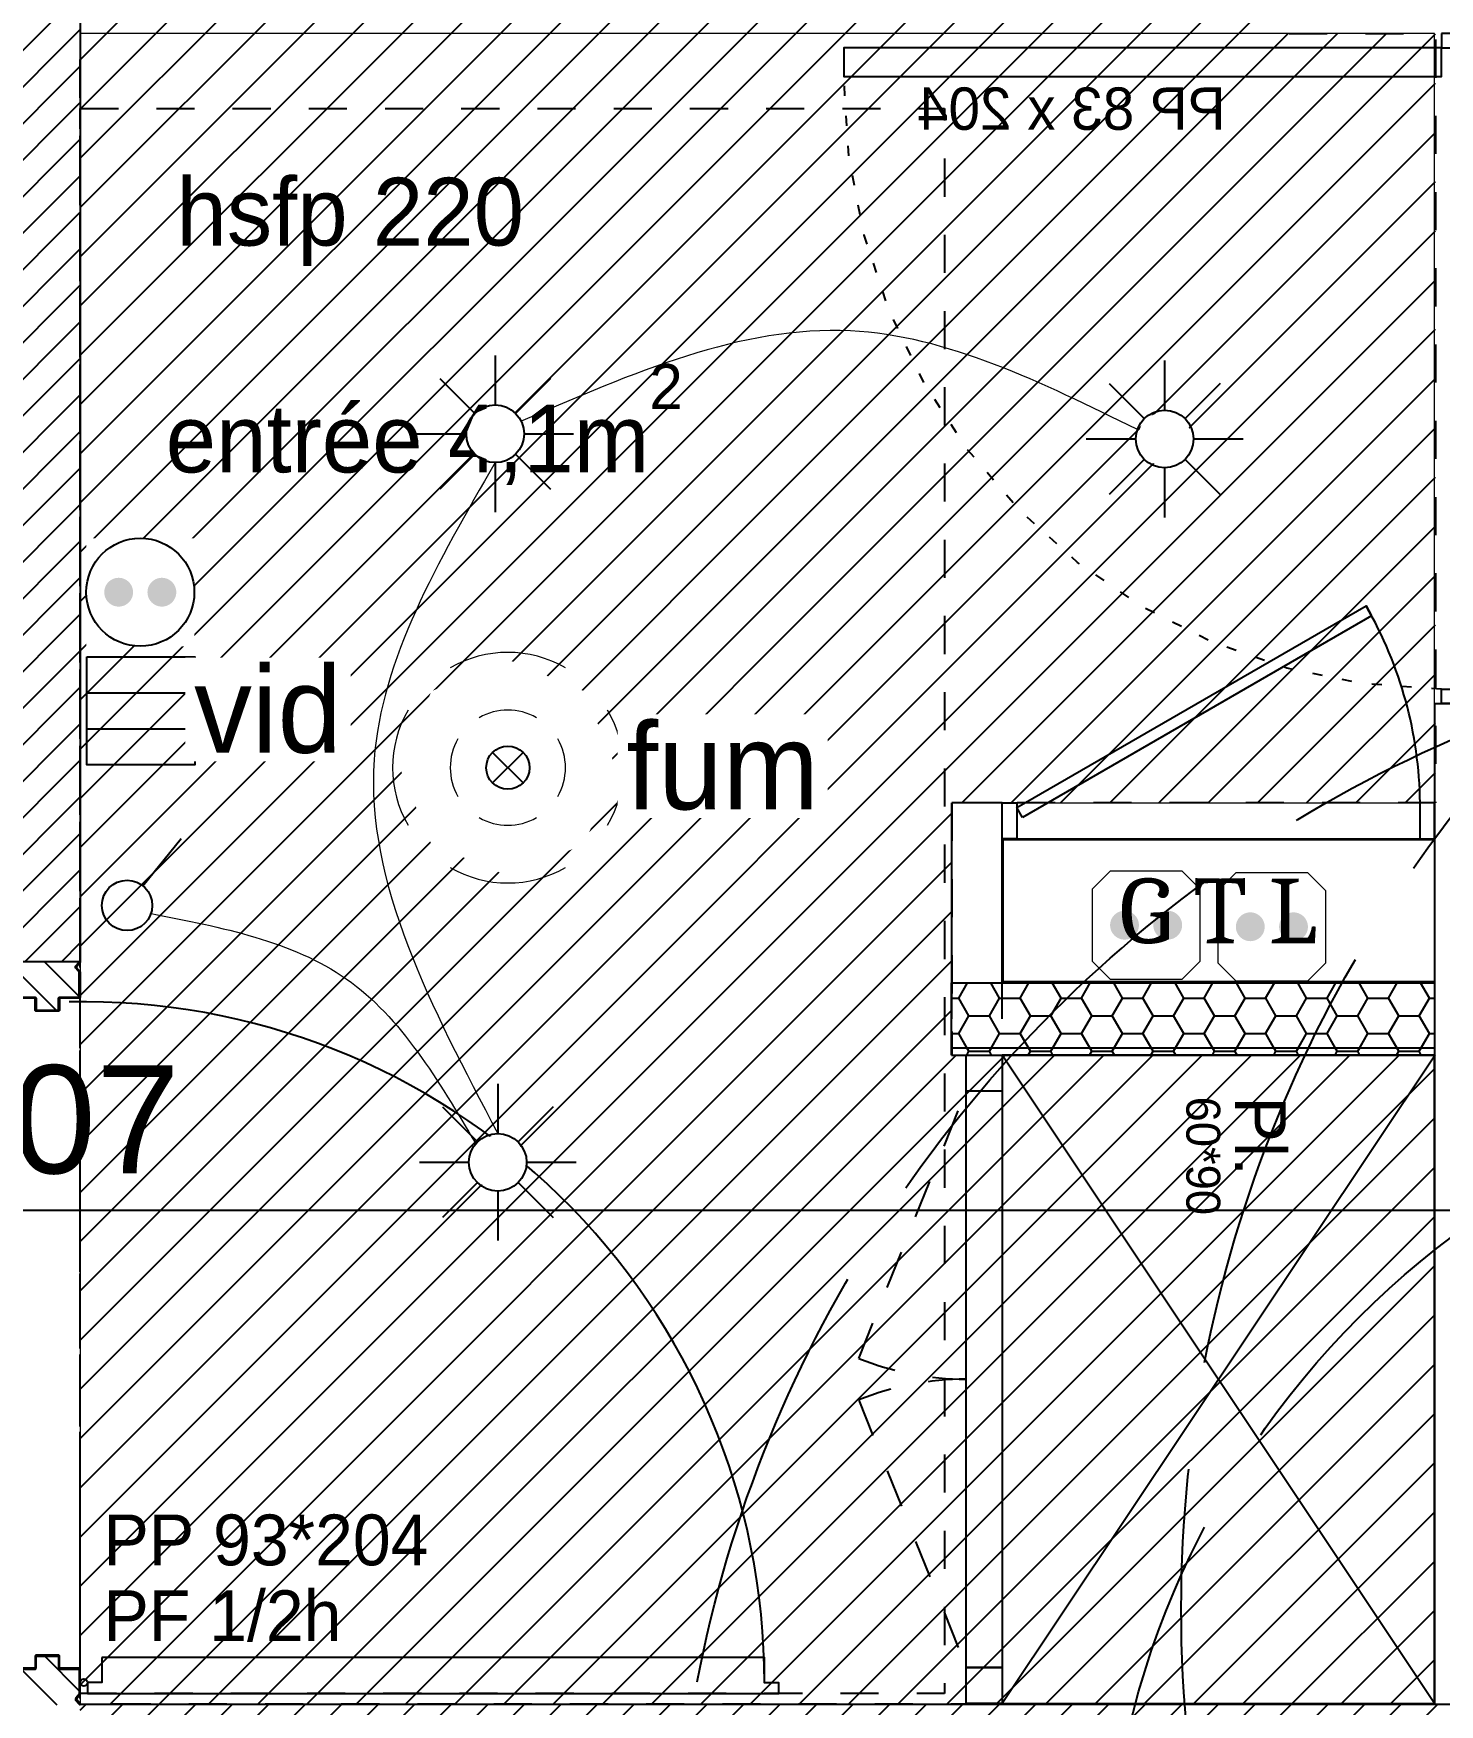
# Model space of a CAD drawing. Header units: centimetres. Extents: x -58072 to 12532, y -30603 to 6224.
# Drawn here: x 11442.9 to 11638.2, y 3265.3 to 3497.3 of the extents above; entities that cross this region are included whole.
import ezdxf
from ezdxf.enums import TextEntityAlignment as Align

# ---------------------------------------------------------------- set-up
doc = ezdxf.new("R2010")
doc.units = ezdxf.units.CM
for name, pattern in [('ACAD_ISO02W100', [15, 12, -3]), ('Style de ligne -1', [0.41664, 0.20828, -0.20836]), ('Style de ligne -13', [0.147638, 0.098425, -0.049213]), ('Style de ligne -18', [0.164042, 0.054681, -0.109361]), ('VW-01', [0.41656, 0.20828, -0.20828])]:
    doc.linetypes.add(name, pattern=pattern)
for name, color, linetype in [('B Faux plafonds', 252, 'Continuous'), ('B Faux plafonds_Hatch', 9, 'Continuous'), ('B GÈnÈral_Hatch', 252, 'Continuous'), ('B Général', 252, 'Continuous'), ('C ANNOTATIONS-prestations', 252, 'Continuous'), ('C ANNOTATIONS-texte', 252, 'Continuous'), ('D SURFACES-shab', 252, 'Continuous'), ('F REMPLISSAGE-TE', 252, 'Continuous'), ('F REMPLISSAGE-TE_Hatch', 252, 'Continuous'), ('F REMPLISSAGE-vert foncé', 252, 'Continuous'), ('prlm-MOD', 7, 'Continuous'), ('prlm-MOD-EL', 190, 'Continuous')]:
    doc.layers.add(name, color=color, linetype=linetype)
for name, color, linetype, lineweight in [('prlm-ELEC-CFA', 1, 'Continuous', 25), ('prlm-ELEC-CFO', 1, 'Continuous', 25), ('prlm-ELEC-SSI', 6, 'Continuous', 25), ('prlm-GAZ', 2, 'Continuous', 25)]:
    doc.layers.add(name, color=color, linetype=linetype, lineweight=lineweight)
doc.layers.add('prlm-ZEROPLOT', color=254, linetype='Continuous', plot=False)
doc.styles.add('Arial', font='arial.ttf', dxfattribs={"height": 12})
doc.styles.add('Eurostile', font='Eurosti.TTF')
doc.styles.add('prlm-elec-cfa', font='comic.ttf', dxfattribs={"height": 12})
doc.styles.add('prlm-elec-ssi', font='comic.ttf', dxfattribs={"height": 12})
doc.styles.add('prlm-mod', font='cambriaz.ttf', dxfattribs={"height": 18})
pattern_1 = [(45, (0, 0), (2.4253472, -2.6458333), [])]
pattern_2 = [(0, (-107.5736, -81.019), (4.2613636, 2.4602994), [2.840909, -5.6818181]), (120, (-107.5736, -81.019), (-4.2613636, 2.4602994), [2.840909, -5.6818181]), (60, (-104.7327, -76.0983), (9e-09, 4.92059883), [2.840909, -5.6818181])]

# ---------------------------------------------------------------- blocks, each defined once
blk = doc.blocks.new('B 60.PP 93_204 PF1_2h mur20')
at = {"layer": 'B GÈnÈral_Hatch', "linetype": 'Continuous'}
h = blk.add_hatch(dxfattribs=at)
h.set_pattern_fill('50_BETON', color=256, style=0, pattern_type=2)
h.set_pattern_definition(pattern_1)
edge = h.paths.add_edge_path()
edge.add_line((-51.6, -8.95), (-50.94, -8.37))
edge.add_line((-50.94, -8.37), (-50.93, -8.36))
edge.add_arc((-50.79, -8.52), 0.2, 48.9909, 131.0091, ccw=False)
edge.add_line((-50.66, -8.36), (-50.65, -8.37))
edge.add_line((-50.65, -8.37), (-50.1, -8.86))
edge.add_line((-50.1, -8.86), (-50.1, -8.86))
edge.add_arc((-50.06, -8.82), 0.05, 228.9909, 270)
edge.add_line((-50.06, -8.87), (-50.06, -8.87))
edge.add_line((-50.06, -8.87), (-46.7, -8.87))
edge.add_line((-46.7, -8.87), (-46.69, -8.87))
edge.add_arc((-46.69, -8.83), 0.0435, 270, 360)
edge.add_line((-46.65, -8.83), (-46.65, 2.7))
edge.add_arc((-46.48, 2.7), 0.174, 90, 180, ccw=False)
edge.add_line((-46.48, 2.87), (-46.45, 2.87))
edge.add_line((-46.45, 2.87), (-44.9, 2.87))
edge.add_line((-44.9, 2.87), (-44.89, 2.87))
edge.add_arc((-44.89, 2.91), 0.0435, 270, 360)
edge.add_line((-44.85, 2.91), (-44.85, 5.96))
edge.add_arc((-44.89, 5.96), 0.0435, 0, 90)
edge.add_line((-44.89, 6), (-44.9, 6))
edge.add_line((-44.9, 6), (-46.45, 6))
edge.add_line((-46.45, 6), (-46.48, 6))
edge.add_arc((-46.48, 6.17), 0.174, 180, 270, ccw=False)
edge.add_line((-46.65, 6.17), (-46.65, 8.83))
edge.add_arc((-46.69, 8.83), 0.0435, 0, 90)
edge.add_line((-46.69, 8.87), (-46.7, 8.87))
edge.add_line((-46.7, 8.87), (-50.06, 8.87))
edge.add_line((-50.06, 8.87), (-50.06, 8.87))
edge.add_arc((-50.06, 8.82), 0.05, 90, 131.0091)
edge.add_line((-50.1, 8.86), (-50.1, 8.86))
edge.add_line((-50.1, 8.86), (-50.65, 8.37))
edge.add_line((-50.65, 8.37), (-50.66, 8.37))
edge.add_arc((-50.79, 8.52), 0.2, 233.0967, 311.0091, ccw=False)
edge.add_line((-50.91, 8.36), (-50.92, 8.36))
edge.add_line((-50.92, 8.36), (-51.44, 8.81))
edge.add_line((-51.44, 8.81), (-51.44, 8.81))
edge.add_line((-51.44, 8.81), (-51.6, 8.95))
edge.add_line((-51.6, 8.95), (-51.6, -8.95))
h = blk.add_hatch(dxfattribs=at)
h.set_pattern_fill('50_BETON', color=256, style=0, pattern_type=2)
h.set_pattern_definition(pattern_1)
edge = h.paths.add_edge_path()
edge.add_line((51.6, -8.95), (50.94, -8.37))
edge.add_line((50.94, -8.37), (50.93, -8.36))
edge.add_arc((50.79, -8.52), 0.2, 48.9909, 131.0091)
edge.add_line((50.66, -8.36), (50.65, -8.37))
edge.add_line((50.65, -8.37), (50.1, -8.86))
edge.add_line((50.1, -8.86), (50.1, -8.86))
edge.add_arc((50.06, -8.82), 0.05, 270, 311.0091, ccw=False)
edge.add_line((50.06, -8.87), (50.06, -8.87))
edge.add_line((50.06, -8.87), (46.7, -8.87))
edge.add_line((46.7, -8.87), (46.69, -8.87))
edge.add_arc((46.69, -8.83), 0.0435, 180, 270, ccw=False)
edge.add_line((46.65, -8.83), (46.65, 2.7))
edge.add_arc((46.48, 2.7), 0.174, 0, 90)
edge.add_line((46.48, 2.87), (46.45, 2.87))
edge.add_line((46.45, 2.87), (44.9, 2.87))
edge.add_line((44.9, 2.87), (44.89, 2.87))
edge.add_arc((44.89, 2.91), 0.0435, 180, 270, ccw=False)
edge.add_line((44.85, 2.91), (44.85, 5.96))
edge.add_arc((44.89, 5.96), 0.0435, 90, 180, ccw=False)
edge.add_line((44.89, 6), (44.9, 6))
edge.add_line((44.9, 6), (46.45, 6))
edge.add_line((46.45, 6), (46.48, 6))
edge.add_arc((46.48, 6.17), 0.174, 270, 360)
edge.add_line((46.65, 6.17), (46.65, 8.83))
edge.add_arc((46.69, 8.83), 0.0435, 90, 180, ccw=False)
edge.add_line((46.69, 8.87), (46.7, 8.87))
edge.add_line((46.7, 8.87), (50.06, 8.87))
edge.add_line((50.06, 8.87), (50.06, 8.87))
edge.add_arc((50.06, 8.82), 0.05, 48.9909, 90, ccw=False)
edge.add_line((50.1, 8.86), (50.1, 8.86))
edge.add_line((50.1, 8.86), (50.65, 8.37))
edge.add_line((50.65, 8.37), (50.66, 8.37))
edge.add_arc((50.79, 8.52), 0.2, 228.9909, 306.9033)
edge.add_line((50.91, 8.36), (50.92, 8.36))
edge.add_line((50.92, 8.36), (51.44, 8.81))
edge.add_line((51.44, 8.81), (51.44, 8.81))
edge.add_line((51.44, 8.81), (51.6, 8.95))
edge.add_line((51.6, 8.95), (51.6, -8.95))
at = {"layer": 'B Général', "linetype": 'Style de ligne -13', "ltscale": 25.4}
for p, q in [((46.7, 9), (-46.7, 9)), ((46.7, -9), (-46.7, -9))]:
    blk.add_line(p, q, dxfattribs=at)
at = {"layer": 'B Général', "linetype": 'Continuous', "flags": 128}
for points in [[(45, 12), (48.5, 12), (48.5, 10), (50, 10), (50.01, 106), (48.51, 106), (48.51, 104), (45.01, 104)], [(0, -20.5), (-14, -41.85), (14, -41.85)]]:
    blk.add_lwpolyline(points, close=True, dxfattribs=at)
for points in [[(-46.5, 8.83), (-46.5, 6.17, 0.414214), (-46.46, 6.13), (-46.45, 6.13), (-44.9, 6.13), (-44.87, 6.13, -0.414214), (-44.7, 5.96), (-44.7, 2.91, -0.414214), (-44.87, 2.74), (-44.9, 2.74), (-46.45, 2.74), (-46.46, 2.74, 0.414214), (-46.5, 2.7), (-46.5, -8.83, -0.414214), (-46.67, -9), (-46.7, -9), (-50.06, -9), (-50.07, -9, -0.18087), (-50.2, -8.95), (-50.2, -8.95), (-50.76, -8.47), (-50.76, -8.46, 0.373975), (-50.83, -8.46), (-50.83, -8.47), (-51.49, -9.04), (-51.6, -8.95), (-50.94, -8.37), (-50.93, -8.36, -0.373975), (-50.66, -8.36), (-50.65, -8.37), (-50.1, -8.86), (-50.1, -8.86, 0.18087), (-50.06, -8.87), (-50.06, -8.87), (-46.7, -8.87), (-46.69, -8.87, 0.414214), (-46.65, -8.83), (-46.65, 2.7, -0.414214), (-46.48, 2.87), (-46.45, 2.87), (-44.9, 2.87), (-44.89, 2.87, 0.414214), (-44.85, 2.91), (-44.85, 5.96, 0.414214), (-44.89, 6), (-44.9, 6), (-46.45, 6), (-46.48, 6, -0.414214), (-46.65, 6.17), (-46.65, 8.83, 0.414214), (-46.69, 8.87), (-46.7, 8.87), (-50.06, 8.87), (-50.06, 8.87, 0.18087), (-50.1, 8.86), (-50.1, 8.86), (-50.65, 8.37), (-50.66, 8.37, -0.353689), (-50.91, 8.36), (-50.92, 8.36), (-51.44, 8.81), (-51.44, 8.81), (-51.6, 8.95), (-51.49, 9.04), (-50.88, 8.51, 0.385556), (-50.77, 8.46), (-50.76, 8.47), (-50.2, 8.95), (-50.2, 8.95, -0.18087), (-50.07, 9), (-50.06, 9), (-46.7, 9), (-46.67, 9, -0.414214)], [(46.5, 8.83), (46.5, 6.17, -0.414214), (46.46, 6.13), (46.45, 6.13), (44.9, 6.13), (44.87, 6.13, 0.414214), (44.7, 5.96), (44.7, 2.91, 0.414214), (44.87, 2.74), (44.9, 2.74), (46.45, 2.74), (46.46, 2.74, -0.414214), (46.5, 2.7), (46.5, -8.83, 0.414214), (46.67, -9), (46.7, -9), (50.06, -9), (50.07, -9, 0.18087), (50.2, -8.95), (50.2, -8.95), (50.76, -8.47), (50.76, -8.46, -0.373975), (50.83, -8.46), (50.83, -8.47), (51.49, -9.04), (51.6, -8.95), (50.94, -8.37), (50.93, -8.36, 0.373975), (50.66, -8.36), (50.65, -8.37), (50.1, -8.86), (50.1, -8.86, -0.18087), (50.06, -8.87), (50.06, -8.87), (46.7, -8.87), (46.69, -8.87, -0.414214), (46.65, -8.83), (46.65, 2.7, 0.414214), (46.48, 2.87), (46.45, 2.87), (44.9, 2.87), (44.89, 2.87, -0.414214), (44.85, 2.91), (44.85, 5.96, -0.414214), (44.89, 6), (44.9, 6), (46.45, 6), (46.48, 6, 0.414214), (46.65, 6.17), (46.65, 8.83, -0.414214), (46.69, 8.87), (46.7, 8.87), (50.06, 8.87), (50.06, 8.87, -0.18087), (50.1, 8.86), (50.1, 8.86), (50.65, 8.37), (50.66, 8.37, 0.353689), (50.91, 8.36), (50.92, 8.36), (51.44, 8.81), (51.44, 8.81), (51.6, 8.95), (51.49, 9.04), (50.88, 8.51, -0.385556), (50.77, 8.46), (50.76, 8.47), (50.2, 8.95), (50.2, 8.95, 0.18087), (50.07, 9), (50.06, 9), (46.7, 9), (46.67, 9, 0.414214)]]:
    blk.add_lwpolyline(points, format="xyb", close=True, dxfattribs=at)
at = {"layer": 'B Général', "linetype": 'Continuous'}
blk.add_circle((48.5, 9.5), 0.5, dxfattribs=at)
blk.add_arc((48.5, 9.5), 94.5, 90, 181.2323, dxfattribs=at)
at = {"layer": 'C ANNOTATIONS-prestations', "insert": (25.17, 12.23), "char_height": 7.056, "attachment_point": 1, "rotation": 90, "line_spacing_factor": 0.894578, "style": 'Eurostile'}
blk.add_mtext('PP 93*204\\PPF 1/2h\\P', dxfattribs=at)
blk = doc.blocks.new('xi.gtl')
at = {"layer": 'prlm-MOD-EL', "color": 0}
for points in [[(2.8, 22.99), (2.02, 24.35), (50.51, 52.34), (51.28, 50.98)], [(0, 25), (2.02, 25), (2.02, 20), (0, 20)], [(60, 25), (57.98, 25), (57.98, 20), (60, 20)], [(0, 20), (60, 20), (60, 0), (0, 0)]]:
    blk.add_lwpolyline(points, close=True, dxfattribs=at)
blk.add_arc((2.02, 24.35), 55.99, 0.6678, 30, dxfattribs=at)
at = {"layer": 'prlm-MOD-EL', "color": 0, "style": 'prlm-mod', "flags": 8}
blk.add_attdef('GTL', text='', height=9, dxfattribs=at).set_placement((30, 10), align=Align.MIDDLE_CENTER)
blk = doc.blocks.new('xi.dchrob')
at = {"layer": 'prlm-ZEROPLOT', "color": 253, "linetype": 'ACAD_ISO02W100', "ltscale": 5}
for radius in [180, 120]:
    blk.add_circle((13.38, 0), radius, dxfattribs=at)
blk = doc.blocks.new('xi.SPOT')
at = {"color": 0, "lineweight": 5}
blk.add_wipeout([(-4, 0), (-2.83, -2.83), (0, -4), (2.83, -2.83), (4, 0), (2.83, 2.83), (0, 4), (-2.83, 2.83)], dxfattribs=at).dxf.layer = 'prlm-ELEC-CFO'
at = {"layer": 'prlm-ELEC-CFO', "color": 0, "linetype": 'ByBlock', "lineweight": -2, "flags": 128}
for points in [[(0, 10.88), (0, 4)], [(-7.69, 7.69), (-2.83, 2.83)], [(7.69, 7.69), (2.83, 2.83)], [(-10.88, 0), (-4, 0)], [(4, 0), (10.88, 0)], [(-2.83, -2.83), (-7.69, -7.69)], [(0, -4), (0, -10.88)], [(2.83, -2.83), (7.69, -7.69)]]:
    blk.add_lwpolyline(points, dxfattribs=at)
at = {"layer": 'prlm-ELEC-CFO', "color": 0, "linetype": 'ByBlock', "lineweight": -2}
blk.add_circle((0, 0), 4, dxfattribs=at)
blk = doc.blocks.new('xi.SA')
at = {"layer": 'prlm-ELEC-CFO', "color": 0}
blk.add_lwpolyline([(0.2, -1.28), (5.5, 5.28)], dxfattribs=at)
blk.add_circle((-2, -4), 3.5, dxfattribs=at)
blk = doc.blocks.new('xi.FUM')
at = {"color": 0}
blk.add_wipeout([(-10.61, -10.61), (-15, 0), (-10.61, 10.61), (0, 15), (10.61, 10.61), (15, 0), (10.61, -10.61), (0, -15)], dxfattribs=at).dxf.layer = 'prlm-ELEC-SSI'
at = {"layer": 'prlm-ELEC-SSI', "color": 0}
for points in [[(-2.12, 2.12), (2.12, -2.12)], [(2.12, 2.12), (-2.12, -2.12)]]:
    blk.add_lwpolyline(points, dxfattribs=at)
blk.add_circle((0, 0), 3, dxfattribs=at)
at = {"layer": 'prlm-ELEC-SSI', "color": 0, "lineweight": 13}
for radius, start, end in [(16, 60, 120), (16, 150, 210), (8, 60, 120), (16, 330, 30), (8, 150, 210), (8, 330, 30), (8, 240, 300), (16, 240, 300)]:
    blk.add_arc((0, 0), radius, start, end, dxfattribs=at)
blk = doc.blocks.new('xi.VID')
at = {"layer": 'prlm-ELEC-CFA', "color": 0, "linetype": 'ByBlock', "lineweight": -2, "flags": 128}
blk.add_lwpolyline([(-7.5, 7.5), (7.5, 7.5), (7.5, -7.5), (-7.5, -7.5)], close=True, dxfattribs=at)
at = {"layer": 'prlm-ELEC-CFA', "color": 0}
for points in [[(-7.5, 2.5), (7.5, 2.5)], [(-7.5, -2.5), (7.5, -2.5)]]:
    blk.add_lwpolyline(points, dxfattribs=at)
blk = doc.blocks.new('xi.PC')
at = {"color": 0, "lineweight": 5}
blk.add_wipeout([(-7.5, -7.5), (7.5, -7.5), (7.5, 7.5), (-7.5, 7.5)], dxfattribs=at).dxf.layer = 'prlm-ELEC-CFO'
at = {"layer": 'prlm-ELEC-CFO', "color": 0, "linetype": 'ByBlock', "lineweight": 5, "const_width": 2}
for points in [[(-4, 0, 1), (-2, 0, 1)], [(2, 0, 1), (4, 0, 1)]]:
    blk.add_lwpolyline(points, format="xyb", close=True, dxfattribs=at)
at = {"layer": 'prlm-ELEC-CFO', "color": 0, "linetype": 'ByBlock', "lineweight": -2}
blk.add_circle((0, 0), 7.5, dxfattribs=at)
blk = doc.blocks.new('xi.PCGTL')
at = {"layer": 'prlm-ELEC-CFO', "color": 0, "lineweight": 0}
blk.add_lwpolyline([(-7.5, -5), (-5, -7.5), (5, -7.5), (7.5, -5), (7.5, 5), (5, 7.5), (-5, 7.5), (-7.5, 5)], close=True, dxfattribs=at)
at = {"layer": 'prlm-ELEC-CFO', "color": 0, "linetype": 'ByBlock', "lineweight": 5, "const_width": 2}
for points in [[(-4, 0, 1), (-2, 0, 1)], [(2, 0, 1), (4, 0, 1)]]:
    blk.add_lwpolyline(points, format="xyb", close=True, dxfattribs=at)
blk = doc.blocks.new('B 60.PL 60.90')
at = {"layer": 'B Général', "linetype": 'Continuous'}
for p, q in [((-42.5, 42.83), (47.5, -17.27)), ((47.5, 42.73), (-42.5, -17.27))]:
    blk.add_line(p, q, dxfattribs=at)
at = {"layer": 'B Général', "linetype": 'Style de ligne -1', "ltscale": 25.4}
for p, q in [((-0.39, -37.19), (-37.5, -22.27)), ((5.39, -37.19), (42.5, -22.27))]:
    blk.add_line(p, q, dxfattribs=at)
at = {"layer": 'B Général', "linetype": 'Continuous', "flags": 128}
for points in [[(47.5, -17.27), (47.5, 42.73), (-42.5, 42.73), (-42.5, -17.27)], [(42.5, -17.27), (42.5, -22.27), (-42.5, -22.27), (-42.5, -17.27)], [(-37.5, -17.27), (-37.5, -22.27), (-42.5, -22.27), (-42.5, -17.27)], [(47.5, -17.27), (47.5, -22.27), (42.5, -22.27), (42.5, -17.27)]]:
    blk.add_lwpolyline(points, close=True, dxfattribs=at)
at = {"layer": 'B Général', "linetype": 'Style de ligne -1', "ltscale": 25.4}
for centre, start, end in [((-37.5, -22.27), 338.1056, 0), ((42.5, -22.27), 180, 201.8944)]:
    blk.add_arc(centre, 40, start, end, dxfattribs=at)
at = {"layer": 'B Général', "insert": (-36.73, 22.09), "char_height": 7.056, "attachment_point": 1, "line_spacing_factor": 0.894578, "style": 'Eurostile'}
blk.add_mtext('Pl.', dxfattribs=at)
at = {"layer": 'C ANNOTATIONS-prestations', "insert": (-36.73, 10.61), "char_height": 4.704, "attachment_point": 4, "line_spacing_factor": 0.894578, "style": 'Eurostile'}
blk.add_mtext('60*90', dxfattribs=at)
blk = doc.blocks.new('B 60.PP 80')
at = {"layer": 'B Général', "flags": 128}
blk.add_lwpolyline([(-43, 2.5), (-43, 85.5), (-39, 85.5), (-39, 2.5)], close=True, dxfattribs=at)
at = {"layer": 'B Général', "linetype": 'Style de ligne -18', "ltscale": 25.4, "flags": 128}
blk.add_lwpolyline([(46, 2.5), (45.27, 13.33), (43.1, 23.98), (39.53, 34.26), (34.61, 44), (28.44, 53.03), (21.1, 61.19), (12.74, 68.35), (3.5, 74.38), (-6.47, 79.18), (-17, 82.67), (-27.91, 84.79), (-39, 85.5)], dxfattribs=at)
at = {"layer": 'B Général', "linetype": 'Continuous', "flags": 128}
for points in [[(-45, 2.5), (-43, 2.5), (-43, 0), (-40, 0), (-40, -2.5), (-45, -2.5)], [(48, 2.5), (46, 2.5), (46, 0), (43, 0), (43, -2.5), (48, -2.5), (48, -2.5), (48, -2.5), (48, 1.79), (48, 1.79)]]:
    blk.add_lwpolyline(points, close=True, dxfattribs=at)
at = {"layer": 'C ANNOTATIONS-prestations', "insert": (-37.5, 32.5), "char_height": 5.8796, "attachment_point": 1, "rotation": 90, "line_spacing_factor": 0.894578, "style": 'Eurostile'}
blk.add_mtext('PP 83 x 204', dxfattribs=at)

msp = doc.modelspace()

# ---------------------------------------------------------------- hatches: boundary and pattern name
at = {"layer": 'B Faux plafonds_Hatch', "linetype": 'Continuous'}
h = msp.add_hatch(dxfattribs=at)
h.set_pattern_fill('F_P__SOFFITE', color=256, style=0, pattern_type=2)
h.set_pattern_definition([(45, (0, 0.2205), (-3.5277778, 3.3072917), [])])
h.paths.add_polyline_path([(11570.445, 3390.5), (11570.445, 3355.5), (11637.445, 3355.5), (11637.445, 3265.389), (11449.443, 3265.389), (11449.443, 3588.784), (11613.45, 3588.784), (11613.45, 3497.299), (11637.586, 3497.299), (11637.586, 3390.5)])
at = {"layer": 'B GÈnÈral_Hatch', "linetype": 'Continuous'}
h = msp.add_hatch(dxfattribs=at)
h.set_pattern_fill('50_BETON', color=256, style=0, pattern_type=2)
h.set_pattern_definition(pattern_1)
h.paths.add_polyline_path([(11449.443, 4152.311), (11431.443, 4152.311), (11431.443, 3368.489), (11449.443, 3368.489)])
h = msp.add_hatch(dxfattribs=at)
h.set_pattern_fill('PSE', color=256, style=0, pattern_type=2)
h.set_pattern_definition(pattern_2)
h.paths.add_polyline_path([(11570.395, 3355.5), (11570.395, 3365.5), (11637.445, 3365.5), (11637.445, 3355.5)])
h = msp.add_hatch(dxfattribs=at)
h.set_pattern_fill('50_BETON', color=256, style=0, pattern_type=2)
h.set_pattern_definition(pattern_1)
h.paths.add_polyline_path([(11951.445, 3265.389), (11449.443, 3265.389), (11449.443, 3247.389), (11951.445, 3247.389)])
at = {"layer": 'F REMPLISSAGE-TE_Hatch', "linetype": 'Continuous'}
h = msp.add_hatch(dxfattribs=at)
h.set_pattern_fill('PSE', color=256, style=0, pattern_type=2)
h.set_pattern_definition(pattern_2)
h.paths.add_polyline_path([(11570.395, 3365.5), (11570.395, 3356.5), (11637.445, 3356.5), (11637.445, 3365.5)])
h = msp.add_hatch(dxfattribs=at)
h.set_pattern_fill('PSE', color=256, style=0, pattern_type=2)
h.set_pattern_definition(pattern_2)
h.paths.add_polyline_path([(11570.395, 3356.5), (11570.395, 3355.5), (11637.445, 3355.5), (11637.445, 3356.5)])

# ---------------------------------------------------------------- linework, layer by layer
at = {"layer": 'B Faux plafonds', "linetype": 'VW-01', "ltscale": 25.4, "flags": 128}
msp.add_lwpolyline([(11570.445, 3390.5), (11570.445, 3355.5), (11637.445, 3355.5), (11637.445, 3265.389), (11449.443, 3265.389), (11449.443, 3588.784), (11613.45, 3588.784), (11613.45, 3497.299), (11637.586, 3497.299), (11637.586, 3390.5)], close=True, dxfattribs=at)
at = {"layer": 'B Général', "linetype": 'Continuous', "lineweight": 18}
for p, q in [((11449.443, 4065.389), (11449.443, 3368.489)), ((11449.443, 3265.389), (11951.445, 3265.389))]:
    msp.add_line(p, q, dxfattribs=at)
at = {"layer": 'B Général', "linetype": 'Continuous'}
for p, q in [((11449.443, 4065.389), (11449.443, 3368.489)), ((11637.445, 3404.299), (11637.445, 3265.428)), ((11637.445, 3404.299), (11644.445, 3404.299)), ((11570.445, 3360.5), (11570.445, 3390.5)), ((11577.445, 3390.5), (11570.445, 3390.5)), ((11570.445, 3360.5), (11570.445, 3390.5)), ((11577.445, 3360.5), (11577.445, 3390.5)), ((11577.445, 3360.5), (11577.445, 3390.5)), ((11431.443, 3368.489), (11449.443, 3368.489)), ((11570.395, 3365.5), (11637.445, 3365.5)), ((11570.395, 3355.5), (11570.395, 3365.5)), ((11570.395, 3355.5), (11637.445, 3355.5)), ((11449.443, 3265.389), (11951.445, 3265.389))]:
    msp.add_line(p, q, dxfattribs=at)
at = {"layer": 'B Général', "linetype": 'VW-01', "ltscale": 25.4, "flags": 128}
msp.add_lwpolyline([(11449.443, 3486.89), (11569.443, 3486.89), (11569.443, 3266.89), (11449.443, 3266.89)], close=True, dxfattribs=at)
at = {"layer": 'D SURFACES-shab', "lineweight": 18, "flags": 128}
msp.add_lwpolyline([(11449.443, 3497.299), (11449.443, 3265.389), (11637.445, 3265.444), (11637.445, 3355.556), (11570.445, 3355.5), (11570.445, 3390.5), (11637.445, 3390.5), (11637.445, 3497.299)], close=True, dxfattribs=at)
at = {"layer": 'F REMPLISSAGE-TE', "linetype": 'Continuous'}
msp.add_line((11570.395, 3356.5), (11637.445, 3356.5), dxfattribs=at)
msp.add_line((11570.395, 3356.5), (11637.445, 3356.5), dxfattribs=at)
at = {"layer": 'F REMPLISSAGE-vert foncé', "linetype": 'Continuous'}
msp.add_line((11637.445, 3404.299), (11637.445, 3265.428), dxfattribs=at)
at = {"layer": 'prlm-ELEC-CFO', "lineweight": 25}
msp.add_lwpolyline([(11577.574, 3385.435), (11637.451, 3385.435), (11637.451, 3365.656), (11577.574, 3365.656)], close=True, dxfattribs=at)
at = {"layer": 'prlm-GAZ'}
msp.add_lwpolyline([(11644.441, 3333.899), (11408.201, 3333.899), (11408.201, 4202.518), (11349.359, 4202.518), (11313.634, 4291.389)], dxfattribs=at)

# ---------------------------------------------------------------- block references
at = {"layer": 'B Général', "xscale": -1, "rotation": 90}
msp.add_blockref('B 60.PP 80', (11640.945, 3452.299), dxfattribs=at)
at = {"layer": 'B Général', "rotation": 270}
for name, p in [('B 60.PP 93_204 PF1_2h mur20', (11440.443, 3316.889)), ('B 60.PL 60.90', (11594.718, 3313))]:
    msp.add_blockref(name, p, dxfattribs=at)
at = {"layer": 'prlm-ELEC-CFA'}
msp.add_blockref('xi.VID', (11457.849, 3403.288), dxfattribs=at)
at = {"layer": 'prlm-ELEC-CFO'}
for name, p in [('xi.SA', (11457.949, 3380.262)), ('xi.PCGTL', (11597.423, 3373.521)), ('xi.PCGTL', (11614.887, 3373.3))]:
    msp.add_blockref(name, p, dxfattribs=at)
at = {"layer": 'prlm-MOD', "rotation": 90}
msp.add_blockref('xi.dchrob', (11782.298, 3265.229), dxfattribs=at)
at = {"layer": 'prlm-MOD-EL'}
msp.add_blockref('xi.gtl', (11577.445, 3365.5), dxfattribs=at).add_auto_attribs({'GTL': 'G T L'})

# ---------------------------------------------------------------- texts
at = {"layer": 'C ANNOTATIONS-prestations', "insert": (11462.799, 3477.26), "char_height": 9.4074, "width": 106.0944, "attachment_point": 1, "line_spacing_factor": 0.894578, "style": 'Eurostile'}
msp.add_mtext('hsfp 220', dxfattribs=at)
at = {"layer": 'C ANNOTATIONS-texte', "style": 'Arial'}
msp.add_text('S407', height=15, dxfattribs=at).set_placement((11414.342, 3339.076))
at = {"layer": 'C ANNOTATIONS-texte', "insert": (11461.306, 3451.418), "char_height": 9.40741, "width": 125, "attachment_point": 1, "line_spacing_factor": 0.894578, "style": 'Eurostile'}
msp.add_mtext('entrée 4,1m{\\H0.6667x;\\S2^ ;}', dxfattribs=at)

# ---------------------------------------------------------------- next in the draw order: block references
at = {"layer": 'prlm-ELEC-CFO'}
for name, p in [('xi.SPOT', (11507.053, 3441.724)), ('xi.SPOT', (11599.995, 3441.009)), ('xi.PC', (11457.778, 3419.739)), ('xi.SPOT', (11507.411, 3340.614))]:
    msp.add_blockref(name, p, dxfattribs=at)

# ---------------------------------------------------------------- next in the draw order: texts
at = {"layer": 'prlm-ELEC-CFA', "lineweight": 20, "insert": (11475.513, 3403.365), "char_height": 12, "attachment_point": 5, "line_spacing_factor": 0.8, "style": 'prlm-elec-cfa', "bg_fill": 3, "box_fill_scale": 1.1, "bg_fill_color": 256, "bg_fill_transparency": 0}
msp.add_mtext('vid', dxfattribs=at)

# ---------------------------------------------------------------- next in the draw order: linework, layer by layer
at = {"layer": 'prlm-ELEC-CFO', "lineweight": 13}
for points in [[(11596.213, 3442.311), (11556.384, 3456.015), (11510.655, 3443.462)], [(11507.053, 3437.724), (11490.252, 3396.5), (11507.411, 3344.614)], [(11459.268, 3375.15), (11486.384, 3366.065), (11504.354, 3343.195)]]:
    msp.add_spline(points, degree=3, dxfattribs=at)

# ---------------------------------------------------------------- next in the draw order: block references
at = {"layer": 'prlm-ELEC-SSI'}
msp.add_blockref('xi.FUM', (11508.809, 3395.38), dxfattribs=at)

# ---------------------------------------------------------------- next in the draw order: texts
at = {"layer": 'prlm-ELEC-SSI', "lineweight": 20, "insert": (11538.616, 3395.509), "char_height": 12, "attachment_point": 5, "line_spacing_factor": 0.8, "style": 'prlm-elec-ssi', "bg_fill": 3, "box_fill_scale": 1.1, "bg_fill_color": 256, "bg_fill_transparency": 0}
msp.add_mtext('fum', dxfattribs=at)

# ---------------------------------------------------------------- next in the draw order: block references
at = {"layer": 'prlm-MOD', "rotation": 270}
msp.add_blockref('xi.dchrob', (11711.831, 3247.624), dxfattribs=at)

doc.saveas('drawing.dxf')
